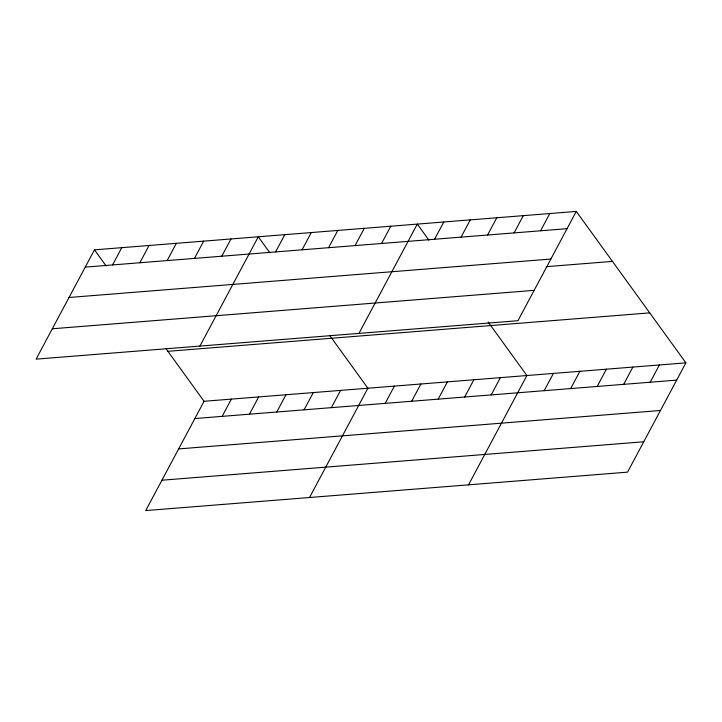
<?xml version="1.0" encoding="UTF-8"?>
<svg xmlns="http://www.w3.org/2000/svg" width="722" height="722" viewBox="0 0 722 722"><rect width="100%" height="100%" fill="white"/><g stroke="black" fill="none" stroke-linecap="round" stroke-linejoin="round"><path stroke-width="1.08" d="M576.291 211.42L94.465 249.848L36.1 359.15L517.936 320.712L576.291 211.42L685.9 362.85L627.535 472.152L145.709 510.58L204.064 401.288L685.9 362.85M112.551 264.929L121.765 247.673M139.851 262.754L149.066 245.489M167.152 260.579L176.376 243.314M194.462 258.395L203.676 241.139M221.762 256.22L230.977 238.964M199.922 346.082L258.286 236.78L269.911 252.844M275.569 251.933L284.784 234.668M302.067 249.812L311.29 232.556M222.15 416.368L231.374 399.104M328.573 247.7L337.788 230.444M249.46 414.184L258.675 396.929M355.071 245.588L364.285 228.323M276.761 412.009L285.975 394.753M381.577 243.476L390.792 226.212M304.061 409.834L313.285 392.569M358.933 333.402L417.289 224.1L428.913 240.164M331.371 407.659L340.585 390.394M434.572 239.244L443.795 221.988M309.53 497.512L367.886 388.219L329.792 335.577M461.078 237.132L470.293 219.867M385.178 403.363L394.392 386.099M487.576 235.02L496.79 217.755M411.675 401.252L420.89 383.987M514.073 232.908L523.297 215.643M438.173 399.14L447.396 381.875M540.579 230.787L549.794 213.531M464.679 397.019L473.894 379.763M491.177 394.907L500.391 377.651M468.533 484.832L526.898 375.53L488.153 322.012M544.18 390.683L553.395 373.418M570.678 388.562L579.892 371.307M597.184 386.45L606.399 369.195M623.682 384.339L632.896 367.074M650.179 382.227L659.403 364.962M85.241 267.113L567.077 228.675M69.023 297.482L550.859 259.054M546.211 266.671L612.464 261.391M52.318 328.781L534.154 290.343M167.892 351.307L649.728 312.879M194.85 418.543L676.685 380.115M178.632 448.922L660.468 410.484M161.927 480.211L643.753 441.774M94.465 249.848L106.089 265.913M165.97 348.645L204.064 401.288"/></g></svg>
